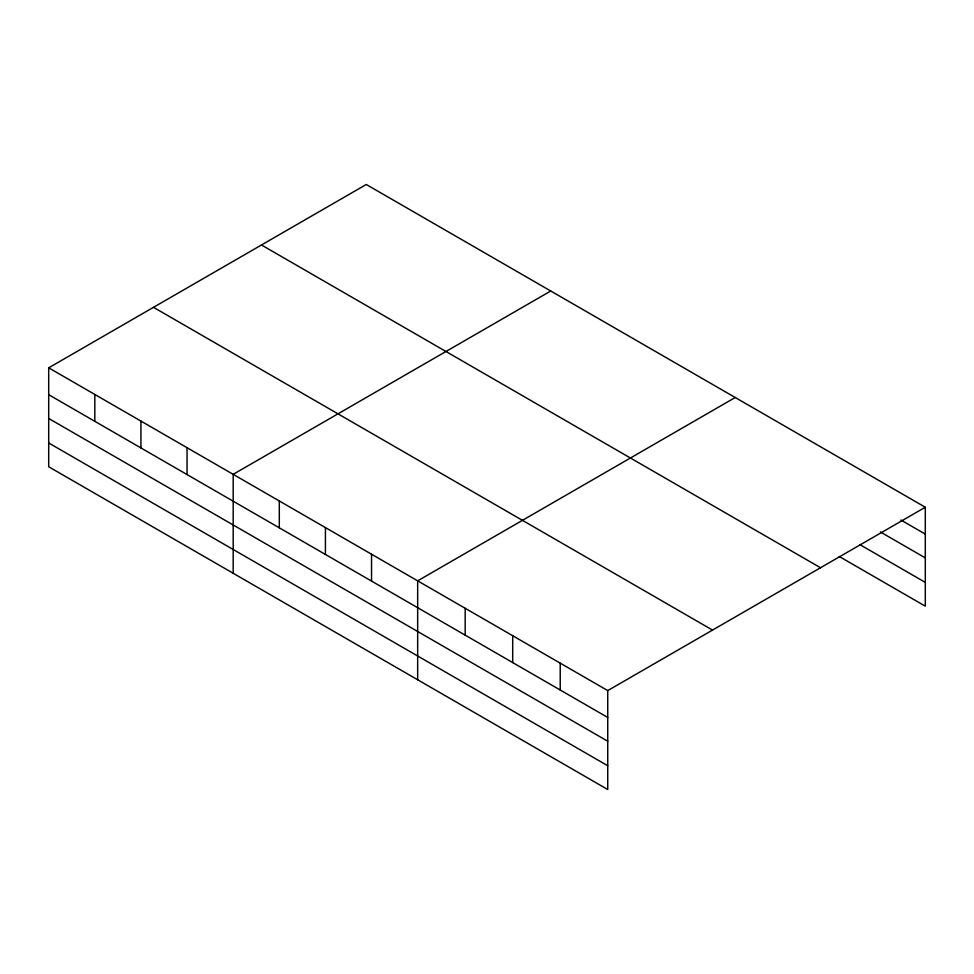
<?xml version="1.0" encoding="UTF-8"?>
<svg xmlns="http://www.w3.org/2000/svg" width="974" height="974" viewBox="0 0 974 974"><rect width="100%" height="100%" fill="white"/><g stroke="black" fill="none" stroke-linecap="round" stroke-linejoin="round"><path stroke-width="1.46" d="M48.7 367.831L607.739 690.59L607.739 789.512L48.7 466.753L48.7 367.831L366.261 184.488L925.3 507.247L925.3 606.169L839.259 556.495M550.748 290.995L233.188 474.338L233.188 573.272M735.224 397.502L417.663 580.845L417.663 679.779M607.739 690.59L925.3 507.247M900.901 520.019L925.3 534.105M880.35 531.938L925.3 557.883M859.799 544.576L925.3 582.391M261.47 244.985L820.51 567.745M153.49 307.321L712.53 630.081M48.7 394.689L607.739 717.448M48.7 418.467L607.739 741.226M48.7 442.975L607.739 765.734M560.22 663.148L560.22 690.006M512.701 635.718L512.701 662.576M465.182 608.287L465.182 635.145M371.544 554.218L371.544 581.076M325.426 527.591L325.426 554.449M279.307 500.965L279.307 527.823M187.057 447.711L187.057 474.569M140.938 421.085L140.938 447.943M94.819 394.458L94.819 421.316"/></g></svg>
